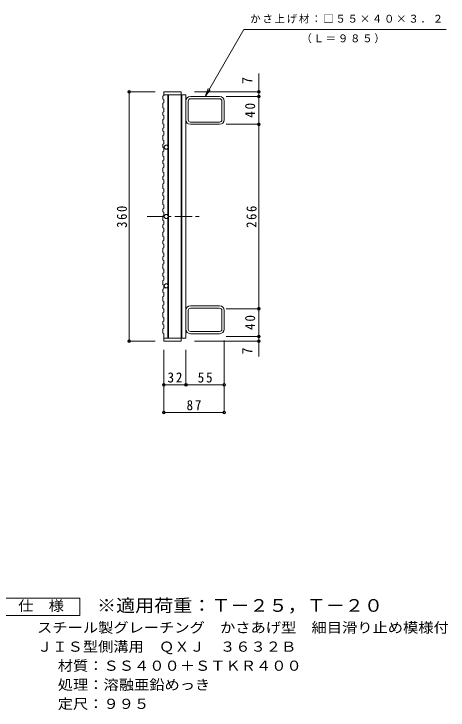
# Model space of a CAD drawing. Units: millimetres, scale not verified. Extents: x -806 to 829, y -688 to 560.
# Drawn here: x 203 to 829, y -509 to 495 of the extents above; entities that cross this region are included whole.
import ezdxf
from ezdxf.enums import TextEntityAlignment as Align

# ---------------------------------------------------------------- set-up
doc = ezdxf.new("R2010")
doc.units = ezdxf.units.MM
doc.header["$LTSCALE"] = 5
doc.header["$PDMODE"] = 32
doc.header["$PDSIZE"] = 4
doc.linetypes.add('CHAIN1', pattern=[8, 5, -1, 1, -1])
for name, color, linetype, lineweight in [('A-1_ピット', 2, 'Continuous', 9), ('A-2_蓋', 3, 'Continuous', 9), ('A-4_寸法', 7, 'Continuous', 9), ('F-4_F-4ﾚｲﾔ', 2, 'Continuous', 9)]:
    doc.layers.add(name, color=color, linetype=linetype, lineweight=lineweight)
doc.layers.add('F-5_F-5ﾚｲﾔ', color=2, linetype='Continuous')
doc.styles.add('ＭＳ ゴシック', font='')
doc.styles.get('ＭＳ ゴシック').set_extended_font_data('MS Gothic')

msp = doc.modelspace()

# ---------------------------------------------------------------- linework, layer by layer
at = {"layer": 'A-1_ピット'}
for p, q in [((499.519, 375.636), (457.319, 375.636)), ((499.519, 372.436), (457.319, 372.436)), ((454.119, 342.036), (454.119, 369.236)), ((502.719, 342.036), (502.719, 369.236)), ((505.919, 342.036), (505.919, 369.236)), ((457.319, 338.836), (499.519, 338.836)), ((499.519, 335.636), (457.319, 335.636)), ((499.519, 73.589), (457.319, 73.589)), ((457.319, 70.389), (499.519, 70.389)), ((454.119, 67.189), (454.119, 39.989)), ((502.719, 67.189), (502.719, 39.989)), ((505.919, 67.189), (505.919, 39.989)), ((499.519, 36.789), (457.319, 36.789)), ((499.519, 33.589), (457.319, 33.589))]:
    msp.add_line(p, q, dxfattribs=at)
for centre, radius, start, end in [((457.319, 369.236), 6.4, 90, 180), ((457.319, 369.236), 3.2, 90, 180), ((499.519, 369.236), 6.4, 0, 90), ((499.519, 369.236), 3.2, 0, 90), ((457.319, 342.036), 6.4, 180, 270), ((457.319, 342.036), 3.2, 180, 270), ((499.519, 342.036), 6.4, 270, 0), ((499.519, 342.036), 3.2, 270, 0), ((457.319, 67.189), 6.4, 90, 180), ((457.319, 67.189), 3.2, 90, 180), ((499.519, 67.189), 6.4, 0, 90), ((499.519, 67.189), 3.2, 0, 90), ((457.319, 39.989), 6.4, 180, 270), ((457.319, 39.989), 3.2, 180, 270), ((499.519, 39.989), 3.2, 270, 0), ((499.519, 39.989), 6.4, 270, 0)]:
    msp.add_arc(centre, radius, start, end, dxfattribs=at)
at = {"layer": 'A-2_蓋'}
for p, q in [((418.919, 382.636), (418.919, 376.992)), ((418.919, 382.636), (443.919, 382.636)), ((443.919, 382.636), (443.919, 22.636)), ((417.419, 376.481), (418.919, 376.992)), ((418.919, 378.136), (450.919, 378.136)), ((424.919, 378.136), (424.919, 304.294)), ((425.919, 378.136), (425.919, 27.136)), ((444.919, 378.136), (444.919, 27.136)), ((450.919, 378.136), (450.919, 27.136)), ((417.419, 365.938), (418.919, 366.449)), ((417.419, 353.255), (418.919, 353.766)), ((418.919, 358.879), (418.919, 353.766)), ((417.419, 342.712), (418.919, 343.223)), ((418.919, 335.653), (418.919, 330.54)), ((417.419, 330.028), (418.919, 330.54)), ((417.419, 319.485), (418.919, 319.996)), ((418.919, 312.427), (418.919, 307.313)), ((417.419, 306.802), (418.919, 307.313)), ((418.919, 301.883), (418.919, 296.77)), ((417.419, 296.259), (418.919, 296.77)), ((424.919, 300.977), (424.919, 204.294)), ((417.419, 283.576), (418.919, 284.087)), ((418.919, 289.2), (418.919, 284.087)), ((417.419, 273.032), (418.919, 273.544)), ((418.919, 278.657), (418.919, 273.544)), ((418.919, 265.974), (418.919, 260.86)), ((417.419, 260.349), (418.919, 260.86)), ((418.919, 255.43), (418.919, 250.317)), ((417.419, 249.806), (418.919, 250.317)), ((418.919, 242.747), (418.919, 237.634)), ((417.419, 237.123), (418.919, 237.634)), ((418.919, 232.204), (418.919, 227.091)), ((417.419, 226.58), (418.919, 227.091)), ((417.419, 213.896), (418.919, 214.408)), ((418.919, 219.521), (418.919, 214.408)), ((417.419, 203.353), (418.919, 203.864)), ((418.919, 208.978), (418.919, 203.864)), ((424.919, 200.977), (424.919, 104.294)), ((417.419, 190.67), (418.919, 191.181)), ((418.919, 196.294), (418.919, 191.181)), ((418.919, 185.751), (418.919, 180.638)), ((417.419, 180.127), (418.919, 180.638)), ((418.919, 173.068), (418.919, 167.955)), ((417.419, 167.443), (418.919, 167.955)), ((418.919, 162.525), (418.919, 157.412)), ((417.419, 156.9), (418.919, 157.412)), ((417.419, 144.217), (418.919, 144.728)), ((418.919, 149.841), (418.919, 144.728)), ((417.419, 133.674), (418.919, 134.185)), ((418.919, 139.298), (418.919, 134.185)), ((417.419, 120.991), (418.919, 121.502)), ((418.919, 126.615), (418.919, 121.502)), ((417.419, 110.447), (418.919, 110.959)), ((418.919, 116.072), (418.919, 110.959)), ((418.919, 103.389), (418.919, 98.275)), ((424.919, 100.977), (424.919, 27.136)), ((417.419, 97.764), (418.919, 98.275)), ((418.919, 92.845), (418.919, 87.732)), ((417.419, 87.221), (418.919, 87.732)), ((417.419, 74.538), (418.919, 75.049)), ((418.919, 80.162), (418.919, 75.049)), ((417.419, 63.994), (418.919, 64.506)), ((418.919, 69.619), (418.919, 64.506)), ((417.419, 51.311), (418.919, 51.823)), ((418.919, 56.936), (418.919, 51.823)), ((417.419, 40.768), (418.919, 41.279)), ((418.919, 46.393), (418.919, 41.279)), ((418.919, 27.136), (450.919, 27.136)), ((418.919, 27.136), (418.919, 22.636)), ((418.919, 22.636), (443.919, 22.636))]:
    msp.add_line(p, q, dxfattribs=at)
at = {"layer": 'A-2_蓋', "linetype": 'CHAIN1'}
msp.add_line((394.815, 202.636), (470.747, 202.636), dxfattribs=at)
at = {"layer": 'A-2_蓋'}
for points in [[(417.419, 376.481), (417.419, 372.074), (418.919, 371.562), (418.919, 366.449)], [(417.419, 365.938), (417.419, 359.391), (418.919, 358.879)], [(417.419, 353.255), (417.419, 348.847), (418.919, 348.336), (418.919, 343.223)], [(417.419, 342.712), (417.419, 336.164), (418.919, 335.653)], [(417.419, 330.028), (417.419, 325.621), (418.919, 325.11), (418.919, 319.996)], [(417.419, 319.485), (417.419, 312.938), (418.919, 312.427)], [(417.419, 306.802), (417.419, 302.395), (418.919, 301.883)], [(417.419, 296.259), (417.419, 289.711), (418.919, 289.2)], [(417.419, 283.576), (417.419, 279.168), (418.919, 278.657)], [(417.419, 273.032), (417.419, 266.485), (418.919, 265.974)], [(417.419, 260.349), (417.419, 255.942), (418.919, 255.43)], [(417.419, 249.806), (417.419, 243.259), (418.919, 242.747)], [(417.419, 237.123), (417.419, 232.715), (418.919, 232.204)], [(417.419, 226.58), (417.419, 220.032), (418.919, 219.521)], [(417.419, 213.896), (417.419, 209.489), (418.919, 208.978)], [(417.419, 203.353), (417.419, 196.806), (418.919, 196.294)], [(417.419, 190.67), (417.419, 186.262), (418.919, 185.751)], [(417.419, 180.127), (417.419, 173.579), (418.919, 173.068)], [(417.419, 167.443), (417.419, 163.036), (418.919, 162.525)], [(417.419, 156.9), (417.419, 150.353), (418.919, 149.841)], [(417.419, 144.217), (417.419, 139.81), (418.919, 139.298)], [(417.419, 133.674), (417.419, 127.126), (418.919, 126.615)], [(417.419, 120.991), (417.419, 116.583), (418.919, 116.072)], [(417.419, 110.447), (417.419, 103.9), (418.919, 103.389)], [(417.419, 97.764), (417.419, 93.357), (418.919, 92.845)], [(417.419, 87.221), (417.419, 80.674), (418.919, 80.162)], [(417.419, 74.538), (417.419, 70.13), (418.919, 69.619)], [(417.419, 63.994), (417.419, 57.447), (418.919, 56.936)], [(417.419, 51.311), (417.419, 46.904), (418.919, 46.393)], [(417.419, 40.768), (417.419, 34.221), (418.919, 33.709), (418.919, 27.136)]]:
    msp.add_lwpolyline(points, dxfattribs=at)
for centre in [(422.419, 302.636), (422.419, 202.636), (422.419, 102.636)]:
    msp.add_circle(centre, 3, dxfattribs=at)
at = {"layer": 'A-4_寸法'}
for p, q in [((555.919, 0.464), (555.919, 408.761)), ((406.419, 382.636), (367.419, 382.636)), ((368.919, 22.636), (368.919, 382.636)), ((463.419, 382.636), (557.419, 382.636)), ((478.419, 375.636), (483.202, 387.184)), ((478.419, 375.636), (486.028, 385.553)), ((509.019, 375.636), (557.419, 375.636)), ((509.019, 335.636), (557.419, 335.636)), ((509.019, 69.636), (557.419, 69.636)), ((406.419, 22.636), (367.419, 22.636)), ((463.419, 22.636), (557.419, 22.636)), ((505.919, 23.536), (505.919, -81.567)), ((509.019, 29.636), (557.419, 29.636)), ((418.919, 10.136), (418.919, -81.567)), ((450.919, 10.136), (450.919, -41.567)), ((418.919, -40.067), (505.919, -40.067)), ((418.919, -80.067), (505.919, -80.067))]:
    msp.add_line(p, q, dxfattribs=at)
msp.add_lwpolyline([(478.419, 375.636), (534.422, 472.636), (826.296, 472.636)], dxfattribs=at)
for p in [(368.919, 382.636), (555.919, 382.636), (555.919, 375.636), (555.919, 335.636), (555.919, 69.636), (555.919, 29.636), (368.919, 22.636), (555.919, 22.636), (418.919, -40.067), (450.919, -40.067), (505.919, -40.067), (418.919, -80.067), (505.919, -80.067)]:
    msp.add_point(p, dxfattribs=at)
at = {"layer": 'F-4_F-4ﾚｲﾔ'}
msp.add_lwpolyline([(185.118, -373.173), (185.118, -348.173), (297.618, -348.173), (297.618, -373.173)], close=True, dxfattribs=at)

# ---------------------------------------------------------------- texts
at = {"layer": 'A-4_寸法', "color": 2, "style": 'ＭＳ ゴシック'}
for p in [(550.919, 393.889), (550.919, 3.639)]:
    msp.add_text('7', height=14.66, rotation=90, dxfattribs=at).set_placement(p, align=Align.BOTTOM_LEFT)
at = {"layer": 'A-4_寸法', "char_height": 11, "attachment_point": 7, "style": 'ＭＳ ゴシック'}
for s, insert in [('\\T1.17;かさ上げ材：□５５×４０×３．２', (543.608, 481.11)), ('\\T1.17;（Ｌ＝９８５）', (617.426, 452.563))]:
    msp.add_mtext(s, dxfattribs=dict(at, insert=insert))
at = {"layer": 'A-4_寸法', "color": 2, "char_height": 14.66, "attachment_point": 7, "rotation": 90, "style": 'ＭＳ ゴシック'}
for s, insert in [('\\T1.27;\\W0.95;40', (550.919, 345.011)), ('\\T1.27;\\W0.9;360', (365.919, 186.386)), ('\\T1.27;\\W0.9;266', (552.919, 186.386)), ('\\T1.27;\\W0.95;40', (550.919, 39.011))]:
    msp.add_mtext(s, dxfattribs=dict(at, insert=insert))
at = {"layer": 'A-4_寸法', "color": 2, "char_height": 14.66, "attachment_point": 7, "style": 'ＭＳ ゴシック'}
for s, insert in [('\\T1.27;\\W0.95;32', (424.294, -37.067)), ('\\T1.27;\\W0.95;55', (467.794, -37.067)), ('\\T1.27;\\W0.95;87', (451.794, -77.067))]:
    msp.add_mtext(s, dxfattribs=dict(at, insert=insert))
at = {"layer": 'F-4_F-4ﾚｲﾔ', "style": 'ＭＳ ゴシック', "width": 1.1}
for s, p in [('仕\u3000様', (208.868, -370.673)), ('スチール製グレーチング\u3000かさあげ型\u3000細目滑り止め模様付', (236.162, -402.133)), ('ＪＩＳ型側溝用\u3000ＱＸＪ\u3000３６３２Ｂ', (236.162, -429.634)), ('材質：ＳＳ４００＋ＳＴＫＲ４００', (266.019, -457.132)), ('処理：溶融亜鉛めっき', (266.019, -484.633)), ('定尺：９９５', (266.019, -512.134))]:
    msp.add_text(s, height=14.66, dxfattribs=at).set_placement(p, align=Align.BOTTOM_LEFT)
at = {"layer": 'F-5_F-5ﾚｲﾔ', "color": 3, "style": 'ＭＳ ゴシック', "width": 1.1}
msp.add_text('※適用荷重：Ｔ－２５，Ｔ－２０', height=18.33, dxfattribs=at).set_placement((322.618, -373.173), align=Align.BOTTOM_LEFT)

doc.saveas('drawing.dxf')
